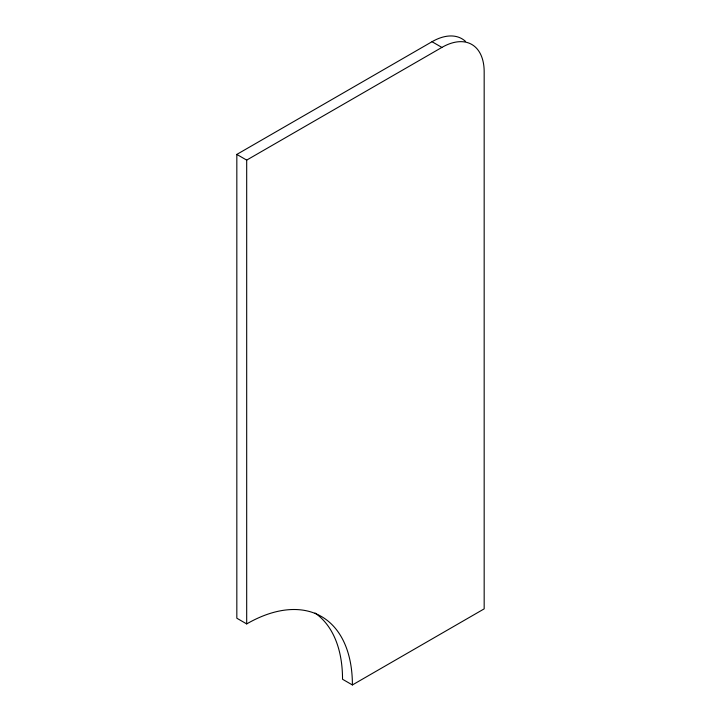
<?xml version="1.0" encoding="UTF-8"?>
<svg xmlns="http://www.w3.org/2000/svg" width="721" height="721" viewBox="0 0 721 721"><rect width="100%" height="100%" fill="white"/><g stroke="black" fill="none" stroke-linecap="round" stroke-linejoin="round"><path stroke-width="1.08" d="M432.023 41.719L441.892 47.415A59.798 34.527 -60 0 1 484.17 71.821L484.17 608.866L352.398 684.95A149.49 86.304 -60 0 0 246.69 623.917L236.83 618.221L236.83 154.411L432.023 41.719A59.798 34.527 -60 0 1 465.568 41.448M236.83 154.411L246.69 160.107L441.892 47.415M352.398 684.95L342.529 679.254A149.49 86.304 -60 0 0 315.041 613.021M246.69 160.107L246.69 623.917"/></g></svg>
